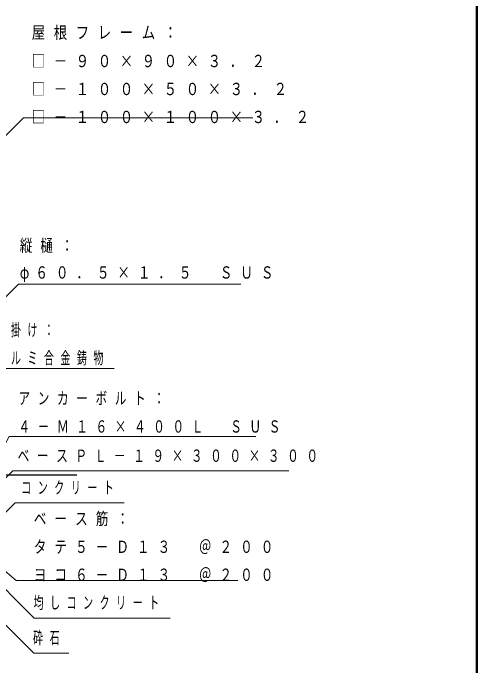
# Model space of a CAD drawing. Units: millimetres on the paper. Extents: x -385 to 145, y 0 to 323.
# Drawn here: x -83 to 0, y 59.2 to 175.9 of the extents above; entities that cross this region are included whole.
import ezdxf

# ---------------------------------------------------------------- set-up
doc = ezdxf.new("R2010")
doc.units = ezdxf.units.MM
doc.layers.add('LY_1', color=7, linetype='Continuous', lineweight=25)
doc.layers.add('LY_2', color=7, linetype='Continuous', lineweight=13)
doc.styles.add('ＭＳ ゴシック', font='')
doc.styles.get('ＭＳ ゴシック').set_extended_font_data('MS Gothic')

msp = doc.modelspace()

# ---------------------------------------------------------------- linework, layer by layer
at = {"layer": 'LY_1'}
msp.add_line((-71.57, 93.344), (-90.858, 93.344), dxfattribs=at)
at = {"layer": 'LY_1', "lineweight": 13}
for points in [[(-90.724, 147.58), (-81.099, 157.205), (-40.054, 157.205)], [(-88.248, 121.194), (-81.997, 127.444), (-42.22, 127.444)], [(-95.142, 104.262), (-87.052, 112.352), (-64.879, 112.352)], [(-90.238, 88.044), (-83.675, 100.201), (-39.522, 100.201)], [(-89.358, 87.724), (-82.972, 94.109), (-33.654, 94.109)], [(-86.358, 84.624), (-82.597, 88.385), (-63.085, 88.385)], [(-87.758, 79.014), (-82.423, 74.469), (-42.746, 74.469)], [(-88.22, 76.82), (-79.187, 67.771), (-54.881, 67.771)], [(-92.148, 74.458), (-79.266, 61.502), (-72.959, 61.502)]]:
    msp.add_lwpolyline(points, dxfattribs=at)
at = {"layer": 'LY_2', "lineweight": 50}
msp.add_line((0, 0), (0, 267), dxfattribs=at)

# ---------------------------------------------------------------- texts
at = {"layer": 'LY_1', "char_height": 2.199, "attachment_point": 4, "style": 'ＭＳ ゴシック'}
for s, insert in [('\\T1.64;\\W0.8;屋根フレーム：', (-79.615, 172.305)), ('\\T1.64;\\W0.8;□－９０×９０×３．２', (-79.615, 167.305)), ('\\T1.64;\\W0.8;□－１００×５０×３．２', (-79.615, 162.305)), ('\\T1.64;\\W0.8;□－１００×１００×３．２', (-79.615, 157.305)), ('\\T1.63;\\W0.75;縦樋：', (-81.748, 134.244)), ('\\T1.63;\\W0.75;φ６０．５×１．５\u3000ＳＵＳ', (-81.748, 129.244)), ('\\T1.64;\\W0.6;肘掛け：', (-86.295, 119.152)), ('\\T1.64;\\W0.6;アルミ合金鋳物', (-86.295, 114.152)), ('\\T1.64;\\W0.7;アンカーボルト：', (-81.997, 107.001)), ('\\T1.64;\\W0.7;４－Ｍ１６×４００Ｌ\u3000ＳＵＳ', (-81.997, 102.001)), ('\\T1.64;\\W0.7;ベースＰＬ－１９×３００×３００', (-82.142, 96.759)), ('\\T1.64;\\W0.6;コンクリート', (-81.502, 91.035)), ('\\T1.64;\\W0.75;ベース筋：', (-79.24, 85.419)), ('\\T1.64;\\W0.75;タテ５－Ｄ１３\u3000＠２００', (-79.24, 80.419)), ('\\T1.64;\\W0.75;ヨコ６－Ｄ１３\u3000＠２００', (-79.24, 75.419)), ('\\T1.64;\\W0.6;均しコンクリート', (-79.298, 70.421)), ('\\T1.64;\\W0.6;砕石', (-79.376, 64.152))]:
    msp.add_mtext(s, dxfattribs=dict(at, insert=insert))

doc.saveas('drawing.dxf')
